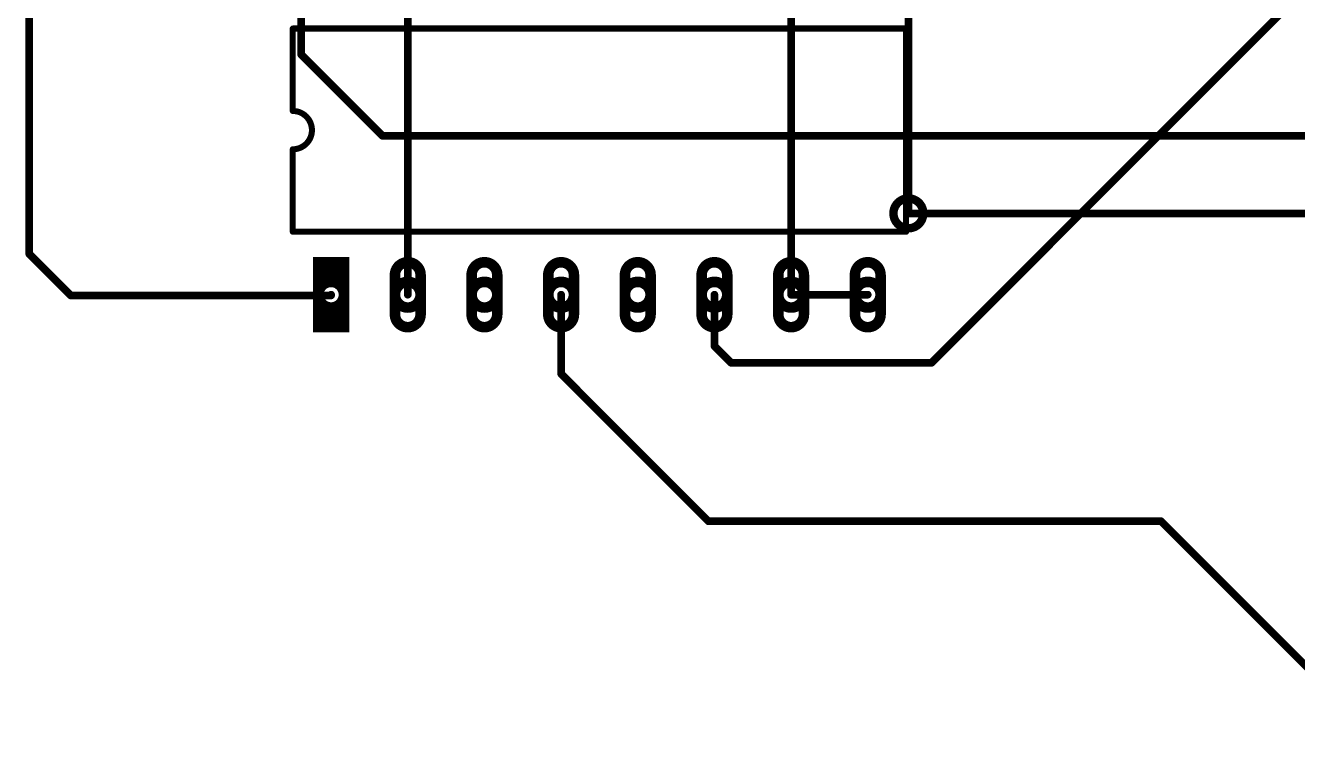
# Model space of a CAD drawing. Extents: x -328 to 170, y -164 to 109.
# Drawn here: x 89.87 to 132.02, y 37.37 to 61.42 of the extents above; entities that cross this region are included whole.
import ezdxf

# ---------------------------------------------------------------- set-up
doc = ezdxf.new("R2010")
doc.units = 0
doc.header["$MEASUREMENT"] = 0
for name, color, linetype in [('BOTTOMLAYER', 5, 'CONTINUOUS'), ('TOPLAYER', 1, 'CONTINUOUS'), ('TOPOVERLAY', 2, 'CONTINUOUS')]:
    doc.layers.add(name, color=color, linetype=linetype)

msp = doc.modelspace()

# ---------------------------------------------------------------- linework, layer by layer
at = {"layer": 'BOTTOMLAYER'}
for points, const_width in [([(99.009, 60.452), (99.009, 73.195)], 0.254), ([(99.009, 60.452), (101.702, 57.76)], 0.254), ([(101.702, 57.76), (142.443, 57.76)], 0.254), ([(119.126, 55.194), (132.386, 55.194)], 0.254), ([(99.4, 53.25), (100.6, 53.25)], 1), ([(99.575, 51.25), (99.575, 53.75)], 0.35), ([(100.425, 51.25), (100.425, 53.75)], 0.35), ([(102.115, 51.85), (102.115, 53.15)], 0.35), ([(102.965, 51.85), (102.965, 53.15)], 0.35), ([(104.655, 51.85), (104.655, 53.15)], 0.35), ([(105.505, 51.85), (105.505, 53.15)], 0.35), ([(107.195, 51.85), (107.195, 53.15)], 0.35), ([(108.045, 51.85), (108.045, 53.15)], 0.35), ([(109.735, 51.85), (109.735, 53.15)], 0.35), ([(110.585, 51.85), (110.585, 53.15)], 0.35), ([(112.275, 51.85), (112.275, 53.15)], 0.35), ([(113.125, 51.85), (113.125, 53.15)], 0.35), ([(114.815, 51.85), (114.815, 53.15)], 0.35), ([(115.665, 51.85), (115.665, 53.15)], 0.35), ([(117.355, 51.85), (117.355, 53.15)], 0.35), ([(118.205, 51.85), (118.205, 53.15)], 0.35), ([(115.24, 52.5), (117.78, 52.5)], 0.254), ([(99.4, 51.75), (100.6, 51.75)], 1)]:
    msp.add_lwpolyline(points, dxfattribs=dict(at, const_width=const_width))
for points, const_width in [([(98.946, 60.452, 1), (99.073, 60.452, 1)], 0.127), ([(98.946, 60.452, 1), (99.073, 60.452, 1)], 0.127), ([(101.638, 57.76, 1), (101.765, 57.76, 1)], 0.127), ([(101.638, 57.76, 1), (101.765, 57.76, 1)], 0.127), ([(118.631, 55.194, 1), (119.621, 55.194, 1)], 0.279), ([(119.062, 55.194, 1), (119.189, 55.194, 1)], 0.127), ([(99.575, 52.5, 1), (100.425, 52.5, 1)], 0.35), ([(102.115, 52.5, 1), (102.965, 52.5, 1)], 0.35), ([(104.655, 52.5, 1), (105.505, 52.5, 1)], 0.35), ([(107.195, 52.5, 1), (108.045, 52.5, 1)], 0.35), ([(109.735, 52.5, 1), (110.585, 52.5, 1)], 0.35), ([(112.275, 52.5, 1), (113.125, 52.5, 1)], 0.35), ([(114.815, 52.5, 1), (115.665, 52.5, 1)], 0.35), ([(117.355, 52.5, 1), (118.205, 52.5, 1)], 0.35), ([(115.177, 52.5, 1), (115.304, 52.5, 1)], 0.127), ([(117.717, 52.5, 1), (117.844, 52.5, 1)], 0.127)]:
    msp.add_lwpolyline(points, format="xyb", close=True, dxfattribs=dict(at, const_width=const_width))
at = {"layer": 'BOTTOMLAYER', "const_width": 0.35}
for points in [[(102.115, 53.15, -1), (102.965, 53.15)], [(104.655, 53.15, -1), (105.505, 53.15)], [(107.195, 53.15, -1), (108.045, 53.15)], [(109.735, 53.15, -1), (110.585, 53.15)], [(112.275, 53.15, -1), (113.125, 53.15)], [(114.815, 53.15, -1), (115.665, 53.15)], [(117.355, 53.15, -1), (118.205, 53.15)], [(102.965, 51.85, -1), (102.115, 51.85)], [(105.505, 51.85, -1), (104.655, 51.85)], [(108.045, 51.85, -1), (107.195, 51.85)], [(110.585, 51.85, -1), (109.735, 51.85)], [(113.125, 51.85, -1), (112.275, 51.85)], [(115.665, 51.85, -1), (114.815, 51.85)], [(118.205, 51.85, -1), (117.355, 51.85)]]:
    msp.add_lwpolyline(points, format="xyb", dxfattribs=at)
at = {"layer": 'TOPLAYER'}
for points, const_width in [([(119.126, 55.194), (119.126, 79.731)], 0.254), ([(90, 53.848), (90, 75)], 0.254), ([(119.888, 50.241), (135, 65.353)], 0.254), ([(102.54, 52.5), (102.54, 63.4)], 0.254), ([(115.24, 52.5), (115.24, 63.4)], 0.254), ([(90, 53.848), (91.372, 52.476)], 0.254), ([(99.4, 53.25), (100.6, 53.25)], 1), ([(99.575, 51.25), (99.575, 53.75)], 0.35), ([(100.425, 51.25), (100.425, 53.75)], 0.35), ([(102.115, 51.85), (102.115, 53.15)], 0.35), ([(102.965, 51.85), (102.965, 53.15)], 0.35), ([(104.655, 51.85), (104.655, 53.15)], 0.35), ([(105.505, 51.85), (105.505, 53.15)], 0.35), ([(107.195, 51.85), (107.195, 53.15)], 0.35), ([(108.045, 51.85), (108.045, 53.15)], 0.35), ([(109.735, 51.85), (109.735, 53.15)], 0.35), ([(110.585, 51.85), (110.585, 53.15)], 0.35), ([(112.275, 51.85), (112.275, 53.15)], 0.35), ([(113.125, 51.85), (113.125, 53.15)], 0.35), ([(114.815, 51.85), (114.815, 53.15)], 0.35), ([(115.665, 51.85), (115.665, 53.15)], 0.35), ([(117.355, 51.85), (117.355, 53.15)], 0.35), ([(118.205, 51.85), (118.205, 53.15)], 0.35), ([(91.372, 52.476), (100, 52.476)], 0.254), ([(100, 52.476), (100, 52.5)], 0.254), ([(107.62, 49.88), (107.62, 52.5)], 0.254), ([(112.7, 50.8), (112.7, 52.5)], 0.254), ([(99.4, 51.75), (100.6, 51.75)], 1), ([(112.7, 50.8), (113.259, 50.241)], 0.254), ([(113.259, 50.241), (119.888, 50.241)], 0.254), ([(107.62, 49.88), (112.5, 45)], 0.254), ([(112.5, 45), (127.5, 45)], 0.254), ([(127.5, 45), (135, 37.5)], 0.254)]:
    msp.add_lwpolyline(points, dxfattribs=dict(at, const_width=const_width))
for points, const_width in [([(118.631, 55.194, 1), (119.621, 55.194, 1)], 0.279), ([(119.062, 55.194, 1), (119.189, 55.194, 1)], 0.127), ([(89.936, 53.848, 1), (90.063, 53.848, 1)], 0.127), ([(89.936, 53.848, 1), (90.063, 53.848, 1)], 0.127), ([(99.575, 52.5, 1), (100.425, 52.5, 1)], 0.35), ([(102.115, 52.5, 1), (102.965, 52.5, 1)], 0.35), ([(104.655, 52.5, 1), (105.505, 52.5, 1)], 0.35), ([(107.195, 52.5, 1), (108.045, 52.5, 1)], 0.35), ([(109.735, 52.5, 1), (110.585, 52.5, 1)], 0.35), ([(112.275, 52.5, 1), (113.125, 52.5, 1)], 0.35), ([(114.815, 52.5, 1), (115.665, 52.5, 1)], 0.35), ([(117.355, 52.5, 1), (118.205, 52.5, 1)], 0.35), ([(91.308, 52.476, 1), (91.435, 52.476, 1)], 0.127), ([(91.308, 52.476, 1), (91.435, 52.476, 1)], 0.127), ([(99.937, 52.5, 1), (100.064, 52.5, 1)], 0.127), ([(99.937, 52.476, 1), (100.064, 52.476, 1)], 0.127), ([(99.937, 52.476, 1), (100.064, 52.476, 1)], 0.127), ([(102.477, 52.5, 1), (102.604, 52.5, 1)], 0.127), ([(107.557, 52.5, 1), (107.684, 52.5, 1)], 0.127), ([(112.637, 52.5, 1), (112.764, 52.5, 1)], 0.127), ([(115.177, 52.5, 1), (115.304, 52.5, 1)], 0.127), ([(112.637, 50.8, 1), (112.764, 50.8, 1)], 0.127), ([(112.637, 50.8, 1), (112.764, 50.8, 1)], 0.127), ([(113.195, 50.241, 1), (113.322, 50.241, 1)], 0.127), ([(113.195, 50.241, 1), (113.322, 50.241, 1)], 0.127), ([(119.825, 50.241, 1), (119.951, 50.241, 1)], 0.127), ([(119.825, 50.241, 1), (119.951, 50.241, 1)], 0.127), ([(107.557, 49.88, 1), (107.684, 49.88, 1)], 0.127), ([(107.557, 49.88, 1), (107.684, 49.88, 1)], 0.127), ([(112.437, 45, 1), (112.564, 45, 1)], 0.127), ([(112.437, 45, 1), (112.564, 45, 1)], 0.127), ([(127.436, 45, 1), (127.563, 45, 1)], 0.127), ([(127.436, 45, 1), (127.563, 45, 1)], 0.127)]:
    msp.add_lwpolyline(points, format="xyb", close=True, dxfattribs=dict(at, const_width=const_width))
at = {"layer": 'TOPLAYER', "const_width": 0.35}
for points in [[(102.115, 53.15, -1), (102.965, 53.15)], [(104.655, 53.15, -1), (105.505, 53.15)], [(107.195, 53.15, -1), (108.045, 53.15)], [(109.735, 53.15, -1), (110.585, 53.15)], [(112.275, 53.15, -1), (113.125, 53.15)], [(114.815, 53.15, -1), (115.665, 53.15)], [(117.355, 53.15, -1), (118.205, 53.15)], [(102.965, 51.85, -1), (102.115, 51.85)], [(105.505, 51.85, -1), (104.655, 51.85)], [(108.045, 51.85, -1), (107.195, 51.85)], [(110.585, 51.85, -1), (109.735, 51.85)], [(113.125, 51.85, -1), (112.275, 51.85)], [(115.665, 51.85, -1), (114.815, 51.85)], [(118.205, 51.85, -1), (117.355, 51.85)]]:
    msp.add_lwpolyline(points, format="xyb", dxfattribs=at)
at = {"layer": 'TOPOVERLAY', "const_width": 0.2}
for points in [[(98.73, 61.315), (119.05, 61.315)], [(98.73, 58.585), (98.73, 61.315)], [(119.05, 54.585), (119.05, 61.315)], [(98.73, 54.585), (98.73, 57.315)], [(98.73, 54.585), (119.05, 54.585)]]:
    msp.add_lwpolyline(points, dxfattribs=at)
at = {"layer": 'TOPOVERLAY', "const_width": 0.1}
for points in [[(98.68, 61.315, 1), (98.78, 61.315, 1)], [(98.68, 61.315, 1), (98.78, 61.315, 1)], [(119, 61.315, 1), (119.1, 61.315, 1)], [(119, 61.315, 1), (119.1, 61.315, 1)], [(98.68, 58.585, 1), (98.78, 58.585, 1)], [(98.68, 58.585, 1), (98.78, 58.585, 1)], [(98.68, 57.315, 1), (98.78, 57.315, 1)], [(98.68, 57.315, 1), (98.78, 57.315, 1)], [(98.68, 54.585, 1), (98.78, 54.585, 1)], [(98.68, 54.585, 1), (98.78, 54.585, 1)], [(119, 54.585, 1), (119.1, 54.585, 1)], [(119, 54.585, 1), (119.1, 54.585, 1)]]:
    msp.add_lwpolyline(points, format="xyb", close=True, dxfattribs=at)
at = {"layer": 'TOPOVERLAY', "const_width": 0.2}
msp.add_lwpolyline([(98.73, 58.585, -1), (98.73, 57.315)], format="xyb", dxfattribs=at)

doc.saveas('drawing.dxf')
